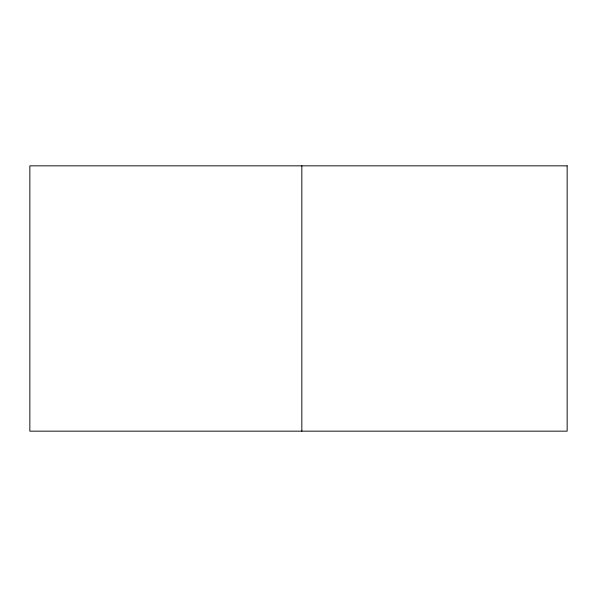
<?xml version="1.0" encoding="UTF-8"?>
<svg xmlns="http://www.w3.org/2000/svg" width="597" height="597" viewBox="0 0 597 597"><rect width="100%" height="100%" fill="white"/><g stroke="black" fill="none" stroke-linecap="round" stroke-linejoin="round"><path stroke-width="0.9" d="M301.836 165.839L301.836 431.161M567.15 165.839L29.85 165.839L29.85 431.161L567.15 431.161L567.15 165.839"/></g></svg>
